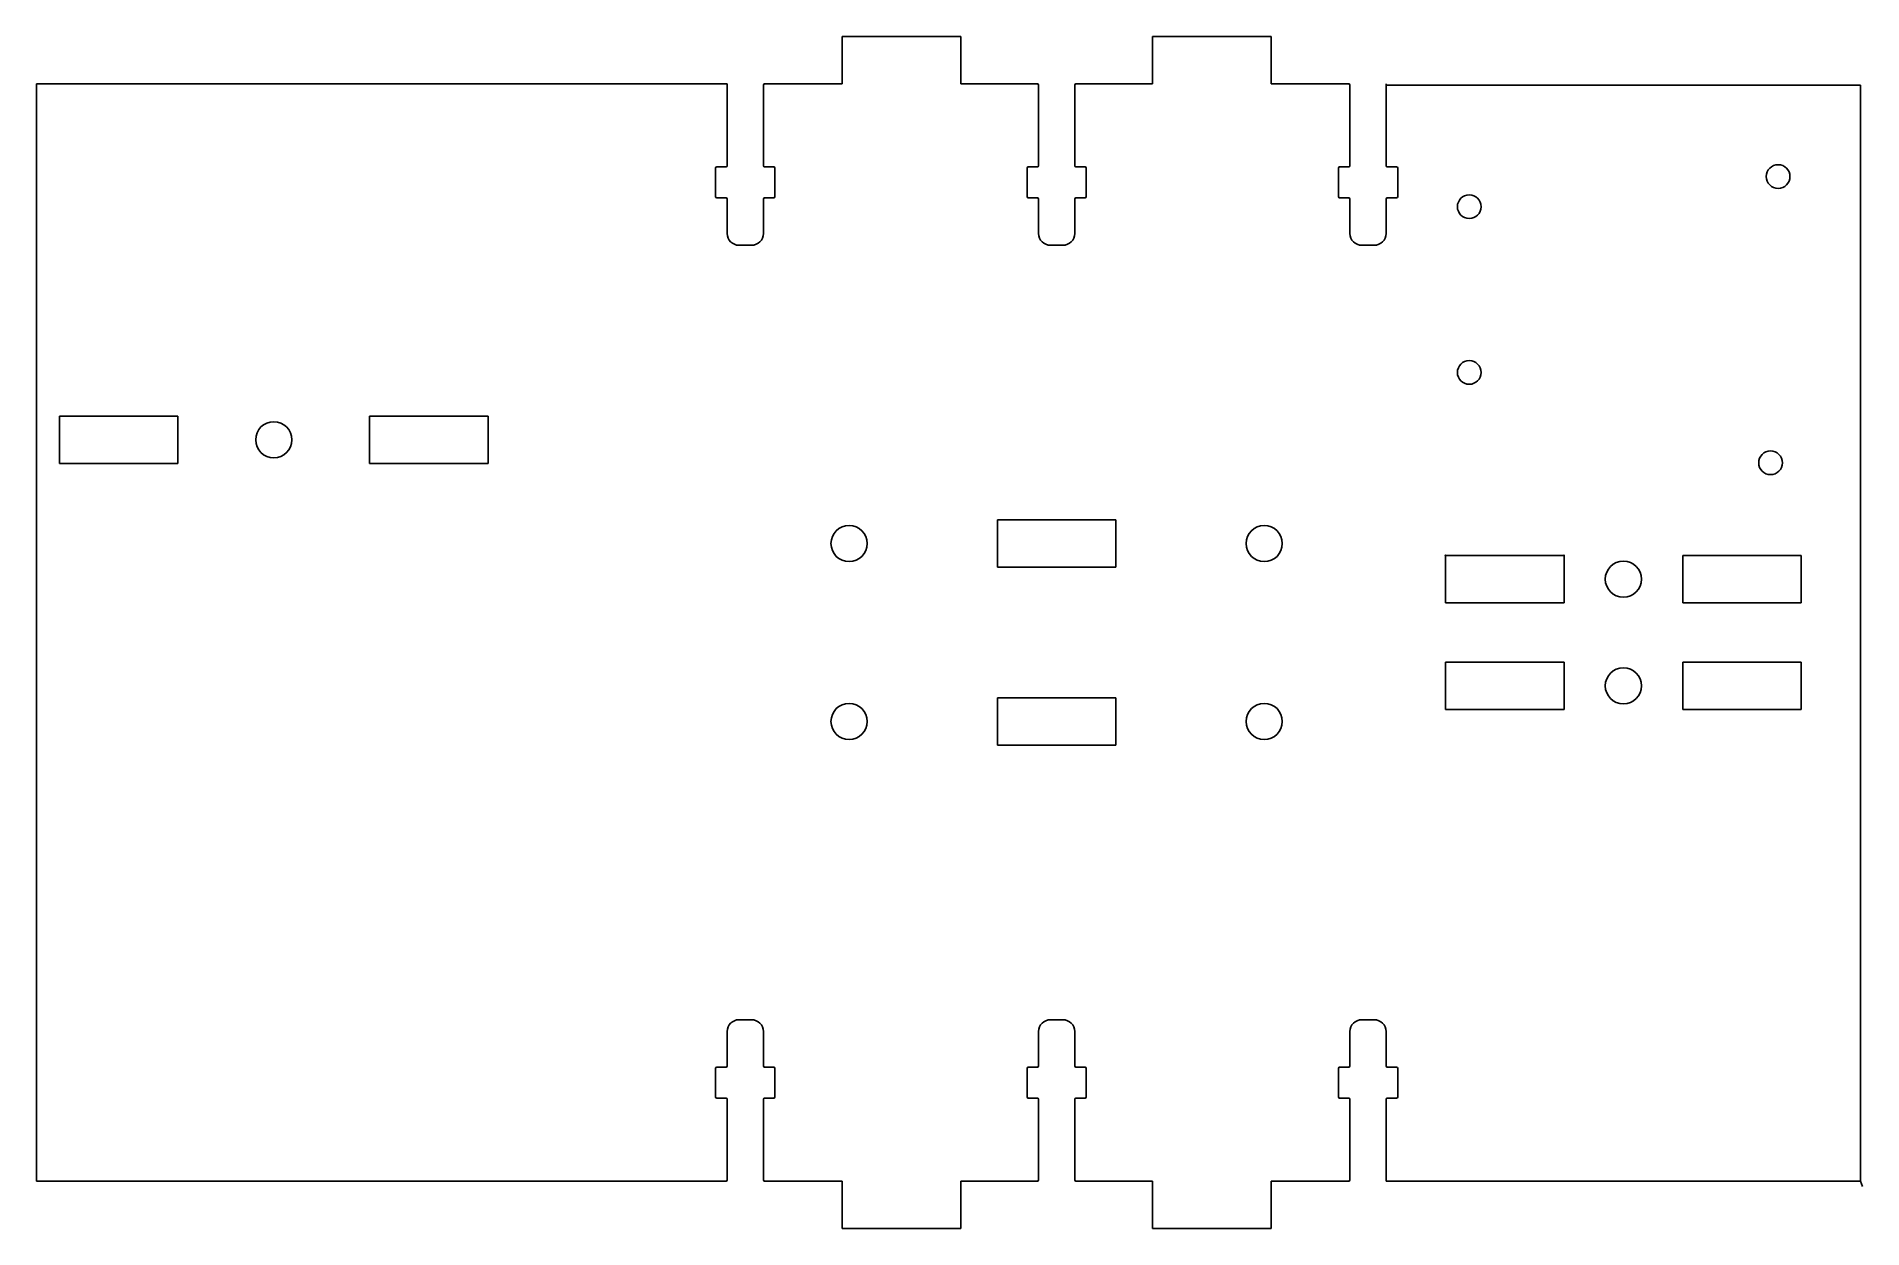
# Model space of a CAD drawing. Header units: millimetres. Extents: x -94 to 213, y -100 to 100.
import ezdxf

# ---------------------------------------------------------------- set-up
doc = ezdxf.new("R2010")
doc.units = ezdxf.units.MM
doc.header["$PDSIZE"] = -1

msp = doc.modelspace()

# ---------------------------------------------------------------- linework, layer by layer
at = {"color": 7, "linetype": 'Continuous'}
for p, q in [((61.35, 100.5), (41.35, 100.5)), ((41.35, 100.5), (41.35, 92.5)), ((61.35, 92.5), (61.35, 100.5)), ((113.65, 100.5), (93.65, 100.5)), ((93.65, 100.5), (93.65, 92.5)), ((113.65, 92.5), (113.65, 100.5)), ((-14.5, 92.5), (-94.5, 92.5)), ((-94.5, 92.5), (-94.5, 25)), ((-14.5, 92.5), (0, 92.5)), ((0, 92.5), (21.95, 92.5)), ((21.95, 92.3), (21.95, 92.5)), ((41.35, 92.5), (28.25, 92.5)), ((74.25, 92.5), (61.35, 92.5)), ((93.65, 92.5), (80.75, 92.5)), ((126.75, 92.5), (113.65, 92.5)), ((133.05, 92.3), (133.05, 92.5)), ((21.95, 78.7), (21.95, 92.3)), ((28.05, 92.3), (28.05, 78.7)), ((74.45, 78.7), (74.45, 92.3)), ((80.55, 92.3), (80.55, 78.7)), ((126.95, 78.7), (126.95, 92.3)), ((133.05, 92.3), (133.05, 78.7)), ((133.05, 92.3), (213.05, 92.3)), ((213.05, 92.3), (213.05, -92.5)), ((20, 73.5), (20, 78.3)), ((20.2, 78.5), (21.75, 78.5)), ((28.25, 78.5), (29.8, 78.5)), ((30, 78.3), (30, 73.5)), ((72.5, 73.5), (72.5, 78.3)), ((72.7, 78.5), (74.25, 78.5)), ((80.75, 78.5), (82.3, 78.5)), ((82.5, 78.3), (82.5, 73.5)), ((125, 73.5), (125, 78.3)), ((125.2, 78.5), (126.75, 78.5)), ((133.25, 78.5), (134.8, 78.5)), ((135, 78.3), (135, 73.5)), ((21.75, 73.3), (20.2, 73.3)), ((21.95, 67.3), (21.95, 73.1)), ((28.05, 73.1), (28.05, 67.3)), ((29.8, 73.3), (28.25, 73.3)), ((74.25, 73.3), (72.7, 73.3)), ((74.45, 67.3), (74.45, 73.1)), ((80.55, 73.1), (80.55, 67.3)), ((82.3, 73.3), (80.75, 73.3)), ((126.75, 73.3), (125.2, 73.3)), ((126.95, 67.3), (126.95, 73.1)), ((133.05, 73.1), (133.05, 67.3)), ((134.8, 73.3), (133.25, 73.3)), ((26.05, 65.3), (23.95, 65.3)), ((78.55, 65.3), (76.45, 65.3)), ((131.05, 65.3), (128.95, 65.3)), ((-90.65, 36.5), (-90.65, 28.5)), ((-70.65, 36.5), (-90.65, 36.5)), ((-70.65, 36.5), (-70.65, 28.5)), ((-38.35, 36.5), (-18.35, 36.5)), ((-38.35, 36.5), (-38.35, 28.5)), ((-18.35, 36.5), (-18.35, 28.5)), ((-70.65, 28.5), (-90.65, 28.5)), ((-38.35, 28.5), (-18.35, 28.5)), ((-94.5, -25), (-94.5, 25)), ((67.5, 11), (67.5, 19)), ((67.5, 19), (87.5, 19)), ((87.5, 19), (87.5, 11)), ((143.05, 13), (163.05, 13)), ((143.05, 5), (143.05, 13)), ((163.05, 13), (163.05, 5)), ((203.05, 13), (183.05, 13)), ((183.05, 13), (183.05, 5)), ((203.05, 5), (203.05, 13)), ((87.5, 11), (67.5, 11)), ((143.05, 5), (163.05, 5)), ((203.05, 5), (183.05, 5)), ((143.05, -5), (163.05, -5)), ((143.05, -5), (143.05, -13)), ((163.05, -13), (163.05, -5)), ((183.05, -13), (183.05, -5)), ((203.05, -5), (183.05, -5)), ((203.05, -5), (203.05, -13)), ((67.5, -19), (67.5, -11)), ((67.5, -11), (87.5, -11)), ((87.5, -11), (87.5, -19)), ((143.05, -13), (163.05, -13)), ((203.05, -13), (183.05, -13)), ((87.5, -19), (67.5, -19)), ((-94.5, -25), (-94.5, -92.5)), ((21.95, -73.1), (21.95, -67.3)), ((23.95, -65.3), (26.05, -65.3)), ((28.05, -67.3), (28.05, -73.1)), ((74.45, -73.1), (74.45, -67.3)), ((76.45, -65.3), (78.55, -65.3)), ((80.55, -67.3), (80.55, -73.1)), ((126.95, -73.1), (126.95, -67.3)), ((128.95, -65.3), (131.05, -65.3)), ((133.05, -67.3), (133.05, -73.1)), ((20, -78.3), (20, -73.5)), ((20.2, -73.3), (21.75, -73.3)), ((28.25, -73.3), (29.8, -73.3)), ((30, -73.5), (30, -78.3)), ((72.5, -78.3), (72.5, -73.5)), ((72.7, -73.3), (74.25, -73.3)), ((80.75, -73.3), (82.3, -73.3)), ((82.5, -73.5), (82.5, -78.3)), ((125, -78.3), (125, -73.5)), ((125.2, -73.3), (126.75, -73.3)), ((133.25, -73.3), (134.8, -73.3)), ((135, -73.5), (135, -78.3)), ((21.75, -78.5), (20.2, -78.5)), ((21.95, -92.3), (21.95, -78.7)), ((28.05, -78.7), (28.05, -92.3)), ((29.8, -78.5), (28.25, -78.5)), ((74.25, -78.5), (72.7, -78.5)), ((74.45, -92.3), (74.45, -78.7)), ((80.55, -78.7), (80.55, -92.3)), ((82.3, -78.5), (80.75, -78.5)), ((126.75, -78.5), (125.2, -78.5)), ((126.95, -92.3), (126.95, -78.7)), ((133.05, -78.7), (133.05, -92.3)), ((134.8, -78.5), (133.25, -78.5)), ((133.05, -92.3), (133.05, -92.5)), ((-94.5, -92.5), (-14.5, -92.5)), ((-14.5, -92.5), (0, -92.5)), ((0, -92.5), (21.75, -92.5)), ((28.25, -92.5), (41.35, -92.5)), ((41.35, -92.5), (41.35, -100.5)), ((61.35, -100.5), (61.35, -92.5)), ((61.35, -92.5), (74.25, -92.5)), ((80.75, -92.5), (93.65, -92.5)), ((93.65, -92.5), (93.65, -100.5)), ((113.65, -100.5), (113.65, -92.5)), ((113.65, -92.5), (126.75, -92.5)), ((133.05, -92.5), (213.05, -92.5)), ((213.05, -92.5), (213.37, -93.42)), ((41.35, -100.5), (61.35, -100.5)), ((93.65, -100.5), (113.65, -100.5))]:
    msp.add_line(p, q, dxfattribs=at)
for centre, radius in [((199.14, 76.88), 2), ((147.07, 71.8), 2), ((147.07, 43.86), 2), ((-54.5, 32.5), 3.05), ((197.87, 28.62), 2), ((42.5, 15), 3.05), ((112.5, 15), 3.05), ((173.05, 9), 3.05), ((173.05, -9), 3.05), ((42.5, -15), 3.05), ((112.5, -15), 3.05)]:
    msp.add_circle(centre, radius, dxfattribs=at)
for centre, radius, start, end in [((28.25, 92.3), 0.2, 90, 180), ((74.25, 92.3), 0.2, 0, 90), ((80.75, 92.3), 0.2, 90, 180), ((126.75, 92.3), 0.2, 0, 90), ((20.2, 78.3), 0.2, 90, 180), ((21.75, 78.7), 0.2, 270, 0), ((28.25, 78.7), 0.2, 180, 270), ((29.8, 78.3), 0.2, 360, 90), ((72.7, 78.3), 0.2, 90, 180), ((74.25, 78.7), 0.2, 270, 360), ((80.75, 78.7), 0.2, 180, 270), ((82.3, 78.3), 0.2, 0, 90), ((125.2, 78.3), 0.2, 90, 180), ((126.75, 78.7), 0.2, 270, 360), ((133.25, 78.7), 0.2, 180, 270), ((134.8, 78.3), 0.2, 0, 90), ((20.2, 73.5), 0.2, 180, 270), ((21.75, 73.1), 0.2, 360, 90), ((28.25, 73.1), 0.2, 90, 180), ((29.8, 73.5), 0.2, 270, 0), ((72.7, 73.5), 0.2, 180, 270), ((74.25, 73.1), 0.2, 0, 90), ((80.75, 73.1), 0.2, 90, 180), ((82.3, 73.5), 0.2, 270, 0), ((125.2, 73.5), 0.2, 180, 270), ((126.75, 73.1), 0.2, 0, 90), ((133.25, 73.1), 0.2, 90, 180), ((134.8, 73.5), 0.2, 270, 0), ((23.95, 67.3), 2, 180, 270), ((26.05, 67.3), 2, 270, 0), ((76.45, 67.3), 2, 180, 270), ((78.55, 67.3), 2, 270, 0), ((128.95, 67.3), 2, 180, 270), ((131.05, 67.3), 2, 270, 0), ((23.95, -67.3), 2, 90, 180), ((26.05, -67.3), 2, 0, 90), ((76.45, -67.3), 2, 90, 180), ((78.55, -67.3), 2, 360, 90), ((128.95, -67.3), 2, 90, 180), ((131.05, -67.3), 2, 0, 90), ((20.2, -73.5), 0.2, 90, 180), ((21.75, -73.1), 0.2, 270, 360), ((28.25, -73.1), 0.2, 180, 270), ((29.8, -73.5), 0.2, 0, 90), ((72.7, -73.5), 0.2, 90, 180), ((74.25, -73.1), 0.2, 270, 0), ((80.75, -73.1), 0.2, 180, 270), ((82.3, -73.5), 0.2, 0, 90), ((125.2, -73.5), 0.2, 90, 180), ((126.75, -73.1), 0.2, 270, 0), ((133.25, -73.1), 0.2, 180, 270), ((134.8, -73.5), 0.2, 0, 90), ((20.2, -78.3), 0.2, 180, 270), ((21.75, -78.7), 0.2, 360, 90), ((28.25, -78.7), 0.2, 90, 180), ((29.8, -78.3), 0.2, 270, 360), ((72.7, -78.3), 0.2, 180, 270), ((74.25, -78.7), 0.2, 0, 90), ((80.75, -78.7), 0.2, 90, 180), ((82.3, -78.3), 0.2, 270, 0), ((125.2, -78.3), 0.2, 180, 270), ((126.75, -78.7), 0.2, 0, 90), ((133.25, -78.7), 0.2, 90, 180), ((134.8, -78.3), 0.2, 270, 0), ((21.75, -92.3), 0.2, 270, 360), ((28.25, -92.3), 0.2, 180, 270), ((74.25, -92.3), 0.2, 270, 360), ((80.75, -92.3), 0.2, 180, 270), ((126.75, -92.3), 0.2, 270, 0)]:
    msp.add_arc(centre, radius, start, end, dxfattribs=at)
for p in [(143.05, 13), (163.05, 13)]:
    msp.add_point(p, dxfattribs=at)

doc.saveas('drawing.dxf')
